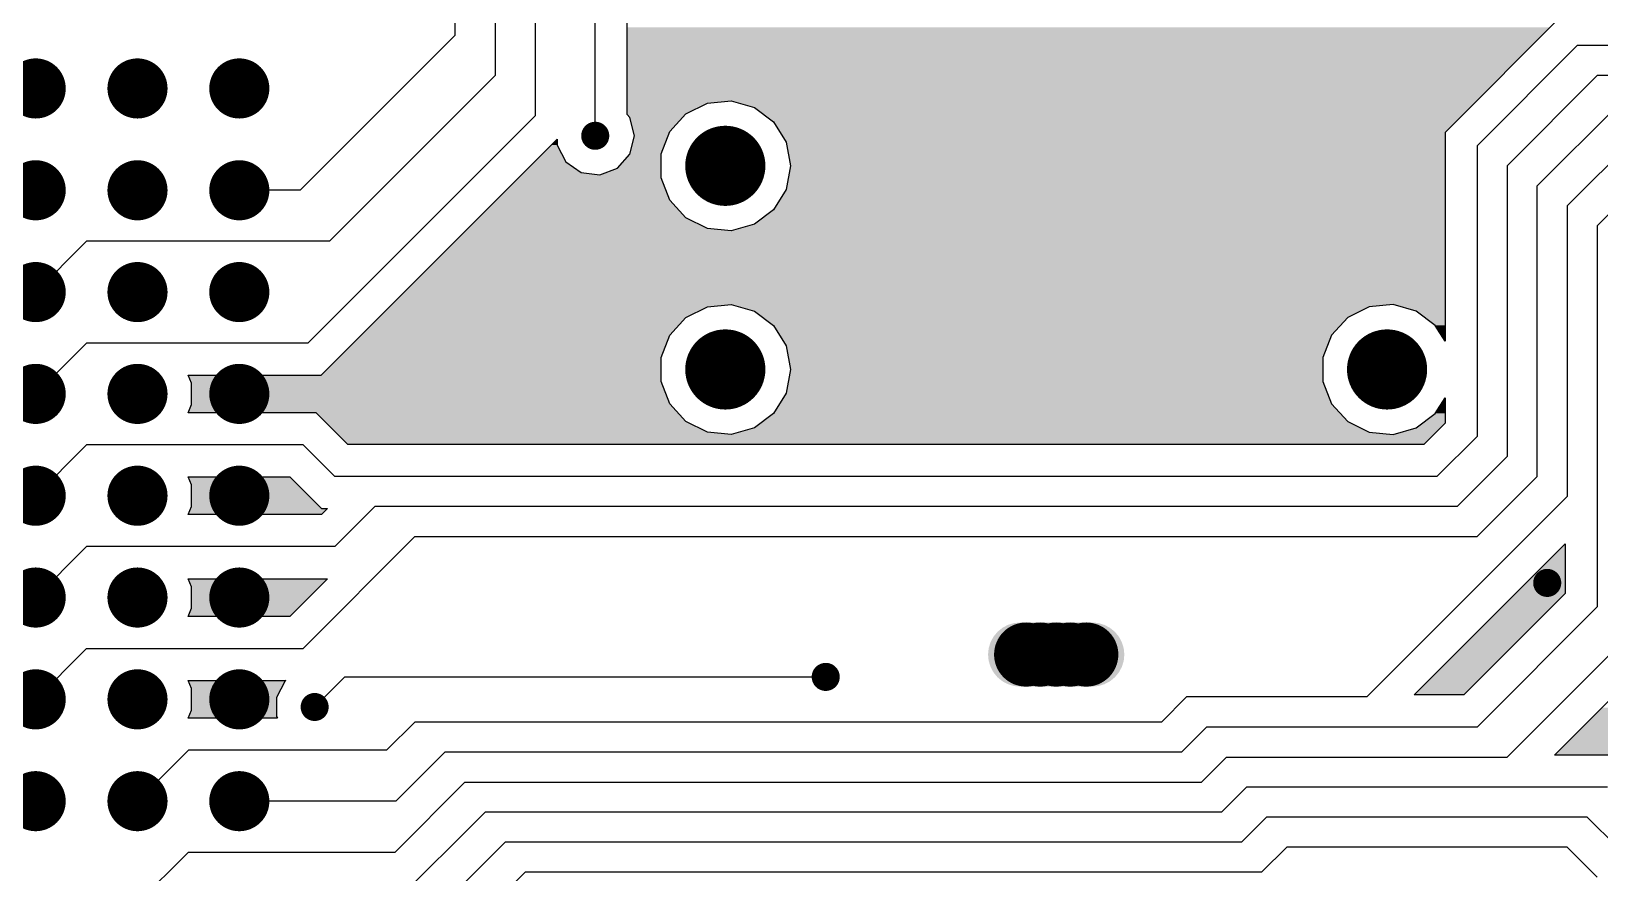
# Model space of a CAD drawing. Extents: x 295 to 953, y 10 to 290.
# Drawn here: x 514.4 to 579, y 154.1 to 188.7 of the extents above; entities that cross this region are included whole.
import ezdxf

# ---------------------------------------------------------------- set-up
doc = ezdxf.new("R2010")
doc.units = 0
doc.header["$LTSCALE"] = 5
doc.header["$MEASUREMENT"] = 0
doc.layers.get('0').update_dxf_attribs({"linetype": 'CONTINUOUS', "lineweight": 25})
doc.layers.add('19_SOLD_GBR', color=4, linetype='CONTINUOUS')

msp = doc.modelspace()

# ---------------------------------------------------------------- linework, layer by layer
at = {"color": 7}
for points, const_width in [([(515.237, 186.36, -1), (514, 186.36, -1)], 1.238), ([(519.428, 186.36, -1), (518.191, 186.36, -1)], 1.238), ([(523.619, 186.36, -1), (522.382, 186.36, -1)], 1.238), ([(537.941, 184.412, -1), (537.364, 184.412, -1)], 0.577), ([(543.832, 183.175, -1), (542.182, 183.175, -1)], 1.65), ([(515.237, 182.169, -1), (514, 182.169, -1)], 1.238), ([(519.428, 182.169, -1), (518.191, 182.169, -1)], 1.238), ([(523.619, 182.169, -1), (522.382, 182.169, -1)], 1.238), ([(515.237, 177.978, -1), (514, 177.978, -1)], 1.238), ([(519.428, 177.978, -1), (518.191, 177.978, -1)], 1.238), ([(523.619, 177.978, -1), (522.382, 177.978, -1)], 1.238), ([(543.832, 174.793, -1), (542.182, 174.793, -1)], 1.65), ([(571.073, 174.793, -1), (569.423, 174.793, -1)], 1.65), ([(515.237, 173.787, -1), (514, 173.787, -1)], 1.238), ([(519.428, 173.787, -1), (518.191, 173.787, -1)], 1.238), ([(523.619, 173.787, -1), (522.382, 173.787, -1)], 1.238), ([(515.237, 169.596, -1), (514, 169.596, -1)], 1.238), ([(519.428, 169.596, -1), (518.191, 169.596, -1)], 1.238), ([(523.619, 169.596, -1), (522.382, 169.596, -1)], 1.238), ([(515.237, 165.405, -1), (514, 165.405, -1)], 1.238), ([(519.428, 165.405, -1), (518.191, 165.405, -1)], 1.238), ([(523.619, 165.405, -1), (522.382, 165.405, -1)], 1.238), ([(577.129, 166.007, -1), (576.551, 166.007, -1)], 0.577), ([(556.05, 163.058, -1), (554.73, 163.058, -1)], 1.32), ([(556.628, 163.058, -1), (555.308, 163.058, -1)], 1.32), ([(557.288, 163.058, -1), (555.968, 163.058, -1)], 1.32), ([(557.865, 163.058, -1), (556.545, 163.058, -1)], 1.32), ([(558.525, 163.058, -1), (557.205, 163.058, -1)], 1.32), ([(547.429, 162.138, -1), (546.851, 162.138, -1)], 0.577), ([(515.237, 161.214, -1), (514, 161.214, -1)], 1.238), ([(519.428, 161.214, -1), (518.191, 161.214, -1)], 1.238), ([(523.619, 161.214, -1), (522.382, 161.214, -1)], 1.238), ([(526.391, 160.9, -1), (525.814, 160.9, -1)], 0.577), ([(515.237, 157.023, -1), (514, 157.023, -1)], 1.238), ([(519.428, 157.023, -1), (518.191, 157.023, -1)], 1.238), ([(523.619, 157.023, -1), (522.382, 157.023, -1)], 1.238)]:
    msp.add_lwpolyline(points, format="xyb", close=True, dxfattribs=dict(at, const_width=const_width))
at = {"layer": '19_SOLD_GBR', "color": 7}
for p, q in [((531.878, 210.4), (531.878, 188.538)), ((533.528, 208.75), (533.528, 186.888)), ((535.178, 207.513), (535.178, 185.238)), ((537.653, 184.412), (537.653, 198.85)), ((538.973, 185.287), (538.973, 198.304)), ((577.531, 189.445), (572.633, 184.546)), ((525.509, 182.169), (531.878, 188.538)), ((573.953, 184), (578.078, 188.125)), ((637.478, 188.125), (578.078, 188.125)), ((526.713, 180.073), (533.528, 186.888)), ((575.19, 183.175), (578.903, 186.888)), ((636.653, 186.888), (578.903, 186.888)), ((539.081, 185.163), (538.973, 185.287)), ((540.723, 184.589), (541.388, 185.318)), ((541.388, 185.318), (542.271, 185.759)), ((542.271, 185.759), (543.254, 185.85)), ((543.254, 185.85), (544.205, 185.579)), ((544.205, 185.579), (544.992, 184.985)), ((579.728, 185.65), (576.428, 182.35)), ((525.822, 175.882), (535.178, 185.238)), ((539.268, 184.412), (539.081, 185.163)), ((544.992, 184.985), (545.512, 184.145)), ((526.368, 174.562), (536.085, 184.277)), ((536.085, 184.277), (536.085, 184.026)), ((536.085, 184.026), (536.443, 183.342)), ((539.081, 183.662), (539.268, 184.412)), ((540.367, 183.668), (540.723, 184.589)), ((545.512, 184.145), (545.693, 183.175)), ((572.633, 184.546), (572.633, 175.958)), ((573.953, 184), (573.953, 172.038)), ((577.665, 181.525), (580.553, 184.412)), ((538.57, 183.084), (539.081, 183.662)), ((540.367, 182.682), (540.367, 183.668)), ((536.443, 183.342), (537.08, 182.903)), ((537.08, 182.903), (537.847, 182.81)), ((537.847, 182.81), (538.57, 183.084)), ((545.693, 183.175), (545.512, 182.205)), ((575.19, 183.175), (575.19, 171.213)), ((525.509, 182.169), (523.001, 182.169)), ((540.723, 181.761), (540.367, 182.682)), ((545.512, 182.205), (544.992, 181.365)), ((576.428, 170.388), (576.428, 182.35)), ((578.903, 180.7), (580.553, 182.35)), ((541.388, 181.032), (540.723, 181.761)), ((577.665, 181.525), (577.665, 169.563)), ((542.271, 180.591), (541.388, 181.032)), ((544.205, 180.771), (543.254, 180.5)), ((544.992, 181.365), (544.205, 180.771)), ((543.254, 180.5), (542.271, 180.591)), ((578.903, 180.7), (578.903, 165.025)), ((514.619, 177.978), (516.714, 180.073)), ((526.713, 180.073), (516.714, 180.073)), ((540.723, 176.207), (541.388, 176.936)), ((541.388, 176.936), (542.271, 177.377)), ((542.271, 177.377), (543.254, 177.468)), ((543.254, 177.468), (544.205, 177.197)), ((544.205, 177.197), (544.992, 176.603)), ((568.63, 176.936), (567.965, 176.207)), ((569.512, 177.377), (568.63, 176.936)), ((570.496, 177.468), (569.512, 177.377)), ((571.446, 177.197), (570.496, 177.468)), ((572.233, 176.603), (571.446, 177.197)), ((544.992, 176.603), (545.512, 175.763)), ((572.633, 175.958), (572.233, 176.603)), ((514.619, 173.787), (516.714, 175.882)), ((525.822, 175.882), (516.714, 175.882)), ((540.367, 175.286), (540.723, 176.207)), ((545.512, 175.763), (545.693, 174.793)), ((567.965, 176.207), (567.608, 175.286)), ((540.367, 174.3), (540.367, 175.286)), ((567.608, 175.286), (567.608, 174.3)), ((520.9, 174.562), (526.368, 174.562)), ((521.037, 174.23), (520.9, 174.562)), ((545.693, 174.793), (545.512, 173.823)), ((521.037, 173.344), (521.037, 174.23)), ((540.723, 173.379), (540.367, 174.3)), ((545.512, 173.823), (544.992, 172.983)), ((567.608, 174.3), (567.965, 173.379)), ((520.9, 173.011), (521.037, 173.344)), ((541.388, 172.65), (540.723, 173.379)), ((567.965, 173.379), (568.63, 172.65)), ((572.233, 172.983), (572.633, 173.628)), ((572.633, 173.628), (572.633, 172.584)), ((526.17, 173.011), (520.9, 173.011)), ((527.474, 171.708), (526.17, 173.011)), ((542.271, 172.209), (541.388, 172.65)), ((544.205, 172.389), (543.254, 172.118)), ((544.992, 172.983), (544.205, 172.389)), ((568.63, 172.65), (569.512, 172.209)), ((570.496, 172.118), (571.446, 172.389)), ((571.446, 172.389), (572.233, 172.983)), ((572.633, 172.584), (571.756, 171.708)), ((543.254, 172.118), (542.271, 172.209)), ((569.512, 172.209), (570.496, 172.118)), ((572.303, 170.388), (573.953, 172.038)), ((514.619, 169.596), (516.714, 171.691)), ((525.624, 171.691), (516.714, 171.691)), ((525.624, 171.691), (526.928, 170.388)), ((571.756, 171.708), (527.474, 171.708)), ((573.128, 169.15), (575.19, 171.213)), ((520.9, 170.371), (525.078, 170.371)), ((521.037, 170.039), (520.9, 170.371)), ((521.037, 169.153), (521.037, 170.039)), ((525.078, 170.371), (526.381, 169.068)), ((572.303, 170.388), (526.928, 170.388)), ((576.428, 170.388), (573.953, 167.913)), ((520.9, 168.82), (521.037, 169.153)), ((526.928, 167.5), (528.578, 169.15)), ((573.128, 169.15), (528.578, 169.15)), ((569.415, 161.313), (577.665, 169.563)), ((526.381, 168.82), (520.9, 168.82)), ((526.381, 169.068), (526.627, 169.068)), ((526.627, 169.068), (526.381, 168.82)), ((530.228, 167.913), (525.624, 163.309)), ((530.228, 167.913), (573.953, 167.913)), ((514.619, 165.405), (516.714, 167.5)), ((526.928, 167.5), (516.714, 167.5)), ((571.365, 161.395), (577.583, 167.612)), ((577.583, 167.612), (577.583, 165.571)), ((520.9, 166.18), (526.627, 166.18)), ((521.037, 165.848), (520.9, 166.18)), ((526.627, 166.18), (525.078, 164.629)), ((521.037, 164.962), (521.037, 165.848)), ((577.583, 165.571), (573.406, 161.395)), ((520.9, 164.629), (521.037, 164.962)), ((525.078, 164.629), (520.9, 164.629)), ((573.953, 160.075), (578.903, 165.025)), ((580.553, 164.2), (575.19, 158.838)), ((577.14, 158.92), (581.873, 163.654)), ((514.619, 161.214), (516.714, 163.309)), ((516.714, 163.309), (525.624, 163.309)), ((526.103, 160.9), (527.34, 162.138)), ((527.34, 162.138), (547.14, 162.138)), ((520.9, 161.989), (524.92, 161.989)), ((521.037, 161.657), (520.9, 161.989)), ((521.037, 160.771), (521.037, 161.657)), ((524.893, 161.971), (524.535, 161.286)), ((524.92, 161.989), (524.893, 161.971)), ((573.406, 161.395), (571.365, 161.395)), ((520.9, 160.438), (521.037, 160.771)), ((524.535, 161.286), (524.535, 160.514)), ((560.959, 160.281), (561.99, 161.313)), ((569.415, 161.313), (561.99, 161.313)), ((524.575, 160.438), (520.9, 160.438)), ((524.535, 160.514), (524.575, 160.438)), ((529.064, 159.118), (530.228, 160.281)), ((560.959, 160.281), (530.228, 160.281)), ((561.784, 159.044), (562.815, 160.075)), ((573.953, 160.075), (562.815, 160.075)), ((518.81, 157.023), (520.905, 159.118)), ((529.064, 159.118), (520.905, 159.118)), ((529.444, 157.023), (531.465, 159.044)), ((561.784, 159.044), (531.465, 159.044)), ((563.64, 158.838), (562.609, 157.806)), ((563.64, 158.838), (575.19, 158.838)), ((579.861, 158.92), (577.14, 158.92)), ((532.29, 157.806), (529.411, 154.927)), ((532.29, 157.806), (562.609, 157.806)), ((563.434, 156.569), (564.465, 157.6)), ((579.315, 157.6), (564.465, 157.6)), ((529.444, 157.023), (523.001, 157.023)), ((529.378, 152.832), (533.115, 156.569)), ((563.434, 156.569), (533.115, 156.569)), ((564.259, 155.331), (565.29, 156.363)), ((578.49, 156.363), (565.29, 156.363)), ((578.49, 156.363), (579.728, 155.125)), ((529.345, 150.736), (533.94, 155.331)), ((564.259, 155.331), (533.94, 155.331)), ((565.084, 154.094), (566.115, 155.125)), ((577.665, 155.125), (566.115, 155.125)), ((577.665, 155.125), (578.903, 153.888)), ((518.81, 152.832), (520.905, 154.927)), ((520.905, 154.927), (529.411, 154.927)), ((529.312, 148.641), (534.765, 154.094)), ((565.084, 154.094), (534.765, 154.094))]:
    msp.add_line(p, q, dxfattribs=at)
for points in [[(573.936, 185.85), (576.969, 188.882), (538.973, 185.85), (538.973, 188.882)], [(542.271, 185.759), (543.254, 185.85), (538.973, 185.759), (538.973, 185.85)], [(541.388, 185.318), (542.271, 185.759), (538.973, 185.318), (538.973, 185.759)], [(541.36, 185.287), (541.388, 185.318), (538.973, 185.287), (538.973, 185.318)], [(541.247, 185.163), (541.36, 185.287), (539.081, 185.163), (538.973, 185.287)], [(573.665, 185.579), (573.936, 185.85), (544.205, 185.579), (543.254, 185.85)], [(573.071, 184.985), (573.665, 185.579), (544.992, 184.985), (544.205, 185.579)], [(540.723, 184.589), (541.247, 185.163), (539.224, 184.589), (539.081, 185.163)], [(572.633, 184.546), (573.071, 184.985), (545.263, 184.546), (544.992, 184.985)], [(536.443, 183.342), (536.085, 184.026), (535.149, 183.342), (535.834, 184.026)], [(536.085, 184.026), (536.085, 184.277), (535.834, 184.026), (536.085, 184.277)], [(540.367, 183.668), (540.655, 184.412), (539.083, 183.668), (539.268, 184.412)], [(540.655, 184.412), (540.723, 184.589), (539.268, 184.412), (539.224, 184.589)], [(572.633, 184.145), (572.633, 184.546), (545.512, 184.145), (545.263, 184.546)], [(572.633, 183.175), (572.633, 184.145), (545.693, 183.175), (545.512, 184.145)], [(540.367, 183.084), (540.367, 183.662), (538.57, 183.084), (539.081, 183.662)], [(540.367, 183.662), (540.367, 183.668), (539.081, 183.662), (539.083, 183.668)], [(540.367, 182.682), (540.367, 182.81), (534.489, 182.682), (534.618, 182.81)], [(537.847, 182.81), (537.08, 182.903), (534.618, 182.81), (534.71, 182.903)], [(537.08, 182.903), (536.443, 183.342), (534.71, 182.903), (535.149, 183.342)], [(540.367, 182.81), (540.367, 183.084), (537.847, 182.81), (538.57, 183.084)], [(572.633, 182.205), (572.633, 183.175), (545.512, 182.205), (545.693, 183.175)], [(540.723, 181.761), (540.367, 182.682), (533.568, 181.761), (534.489, 182.682)], [(572.633, 181.365), (572.633, 182.205), (544.992, 181.365), (545.512, 182.205)], [(541.388, 181.032), (540.723, 181.761), (532.839, 181.032), (533.568, 181.761)], [(542.271, 180.591), (541.388, 181.032), (532.398, 180.591), (532.839, 181.032)], [(572.633, 180.5), (572.633, 180.771), (543.254, 180.5), (544.205, 180.771)], [(572.633, 180.771), (572.633, 181.365), (544.205, 180.771), (544.992, 181.365)], [(572.633, 177.468), (572.633, 180.5), (529.274, 177.468), (532.308, 180.5)], [(543.254, 180.5), (542.271, 180.591), (532.308, 180.5), (532.398, 180.591)], [(540.723, 176.207), (541.388, 176.936), (528.014, 176.207), (528.743, 176.936)], [(541.388, 176.936), (542.271, 177.377), (528.743, 176.936), (529.184, 177.377)], [(542.271, 177.377), (543.254, 177.468), (529.184, 177.377), (529.274, 177.468)], [(569.512, 177.377), (570.496, 177.468), (543.573, 177.377), (543.254, 177.468)], [(569.152, 177.197), (569.512, 177.377), (544.205, 177.197), (543.573, 177.377)], [(568.63, 176.936), (569.152, 177.197), (544.55, 176.936), (544.205, 177.197)], [(568.326, 176.603), (568.63, 176.936), (544.992, 176.603), (544.55, 176.936)], [(572.633, 177.197), (572.633, 177.468), (571.446, 177.197), (570.496, 177.468)], [(572.633, 176.603), (572.633, 177.197), (572.233, 176.603), (571.446, 177.197)], [(567.965, 176.207), (568.326, 176.603), (545.237, 176.207), (544.992, 176.603)], [(572.633, 175.958), (572.633, 176.603), (572.633, 175.958), (572.233, 176.603)], [(540.367, 175.286), (540.723, 176.207), (527.093, 175.286), (528.014, 176.207)], [(567.793, 175.763), (567.965, 176.207), (545.512, 175.763), (545.237, 176.207)], [(567.608, 175.286), (567.793, 175.763), (545.601, 175.286), (545.512, 175.763)], [(540.367, 174.562), (540.367, 175.286), (526.368, 174.562), (527.093, 175.286)], [(567.608, 174.793), (567.608, 175.286), (545.693, 174.793), (545.601, 175.286)], [(540.367, 174.3), (540.367, 174.562), (521.008, 174.3), (520.9, 174.562)], [(540.367, 174.562), (540.367, 174.562), (520.9, 174.562), (526.368, 174.562)], [(567.608, 174.3), (567.608, 174.793), (545.601, 174.3), (545.693, 174.793)], [(540.394, 174.23), (540.367, 174.3), (521.037, 174.23), (521.008, 174.3)], [(540.723, 173.379), (540.394, 174.23), (521.037, 173.379), (521.037, 174.23)], [(567.965, 173.379), (567.793, 173.823), (545.237, 173.379), (545.512, 173.823)], [(567.793, 173.823), (567.608, 174.3), (545.512, 173.823), (545.601, 174.3)], [(541.059, 173.011), (540.755, 173.344), (520.9, 173.011), (521.037, 173.344)], [(540.755, 173.344), (540.723, 173.379), (521.037, 173.344), (521.037, 173.379)], [(568.326, 172.983), (567.965, 173.379), (544.992, 172.983), (545.237, 173.379)], [(572.633, 172.983), (572.632, 173.628), (572.233, 172.983), (572.632, 173.628)], [(541.059, 173.011), (541.059, 173.011), (526.17, 173.011), (520.9, 173.011)], [(541.388, 172.65), (541.059, 173.011), (526.532, 172.65), (526.17, 173.011)], [(542.271, 172.209), (541.388, 172.65), (526.972, 172.209), (526.532, 172.65)], [(569.512, 172.209), (569.152, 172.389), (543.573, 172.209), (544.205, 172.389)], [(569.152, 172.389), (568.63, 172.65), (544.205, 172.389), (544.55, 172.65)], [(568.63, 172.65), (568.326, 172.983), (544.55, 172.65), (544.992, 172.983)], [(572.167, 172.118), (572.438, 172.389), (570.496, 172.118), (571.446, 172.389)], [(572.438, 172.389), (572.633, 172.584), (571.446, 172.389), (571.704, 172.584)], [(572.633, 172.584), (572.633, 172.983), (571.704, 172.584), (572.233, 172.983)], [(543.254, 172.118), (542.271, 172.209), (527.063, 172.118), (526.972, 172.209)], [(571.756, 171.708), (572.167, 172.118), (527.474, 171.708), (527.063, 172.118)], [(570.496, 172.118), (569.512, 172.209), (543.254, 172.118), (543.573, 172.209)], [(525.41, 170.039), (525.078, 170.371), (521.037, 170.039), (520.9, 170.371)], [(525.078, 170.371), (525.078, 170.371), (520.9, 170.371), (525.078, 170.371)], [(526.296, 169.153), (525.41, 170.039), (521.037, 169.153), (521.037, 170.039)], [(526.381, 169.068), (526.296, 169.153), (521.002, 169.068), (521.037, 169.153)], [(526.381, 168.82), (526.627, 169.067), (520.9, 168.82), (521.002, 169.067)], [(526.627, 169.067), (526.381, 169.068), (521.002, 169.067), (521.002, 169.068)], [(577.583, 165.571), (577.582, 167.612), (575.542, 165.571), (577.582, 167.612)], [(526.296, 165.848), (526.627, 166.18), (521.037, 165.848), (520.9, 166.18)], [(525.411, 164.962), (526.296, 165.848), (521.037, 164.962), (521.037, 165.848)], [(573.406, 161.395), (577.583, 165.571), (571.365, 161.395), (575.542, 165.571)], [(525.078, 164.629), (525.411, 164.962), (520.9, 164.629), (521.037, 164.962)], [(559.21, 163.791), (559.046, 163.992), (554.045, 163.791), (554.209, 163.992)], [(559.046, 163.992), (558.845, 164.155), (554.209, 163.992), (554.41, 164.155)], [(558.845, 164.155), (558.617, 164.278), (554.41, 164.155), (554.638, 164.278)], [(558.617, 164.278), (558.37, 164.353), (554.638, 164.278), (554.885, 164.353)], [(558.37, 164.353), (558.113, 164.378), (554.885, 164.353), (555.143, 164.378)], [(559.408, 163.316), (559.332, 163.563), (553.847, 163.316), (553.923, 163.563)], [(559.332, 163.563), (559.21, 163.791), (553.923, 163.563), (554.045, 163.791)], [(559.433, 163.058), (559.408, 163.316), (553.823, 163.058), (553.847, 163.316)], [(559.408, 162.801), (559.433, 163.058), (553.847, 162.801), (553.823, 163.058)], [(559.332, 162.553), (559.408, 162.801), (553.923, 162.553), (553.847, 162.801)], [(559.21, 162.326), (559.332, 162.553), (554.045, 162.326), (553.923, 162.553)], [(559.046, 162.124), (559.21, 162.326), (554.209, 162.124), (554.045, 162.326)], [(558.845, 161.961), (559.046, 162.124), (554.41, 161.961), (554.209, 162.124)], [(524.893, 161.971), (524.919, 161.989), (520.908, 161.971), (520.9, 161.989)], [(524.729, 161.657), (524.893, 161.971), (521.037, 161.657), (520.908, 161.971)], [(524.535, 161.286), (524.729, 161.657), (521.037, 161.286), (521.037, 161.657)], [(558.617, 161.839), (558.845, 161.961), (554.638, 161.839), (554.41, 161.961)], [(558.37, 161.763), (558.617, 161.839), (554.885, 161.763), (554.638, 161.839)], [(558.113, 161.738), (558.37, 161.763), (555.143, 161.738), (554.885, 161.763)], [(571.365, 161.395), (571.365, 161.395), (571.365, 161.395), (573.406, 161.395)], [(524.535, 160.514), (524.535, 160.771), (520.931, 160.514), (521.037, 160.771)], [(524.535, 160.771), (524.535, 161.286), (521.037, 160.771), (521.037, 161.286)], [(610.748, 160.101), (610.748, 160.874), (578.321, 160.101), (579.093, 160.874)], [(524.575, 160.438), (524.535, 160.514), (520.9, 160.438), (520.931, 160.514)], [(604.506, 159.083), (605.143, 159.522), (577.304, 159.083), (577.742, 159.522)], [(605.143, 159.522), (605.91, 159.616), (577.742, 159.522), (577.836, 159.616)], [(611.001, 159.616), (610.748, 160.101), (577.836, 159.616), (578.321, 160.101)], [(604.42, 158.92), (604.506, 159.083), (577.14, 158.92), (577.304, 159.083)], [(604.42, 158.92), (604.42, 158.92), (579.861, 158.92), (577.14, 158.92)]]:
    msp.add_solid(points, dxfattribs=at)

doc.saveas('drawing.dxf')
